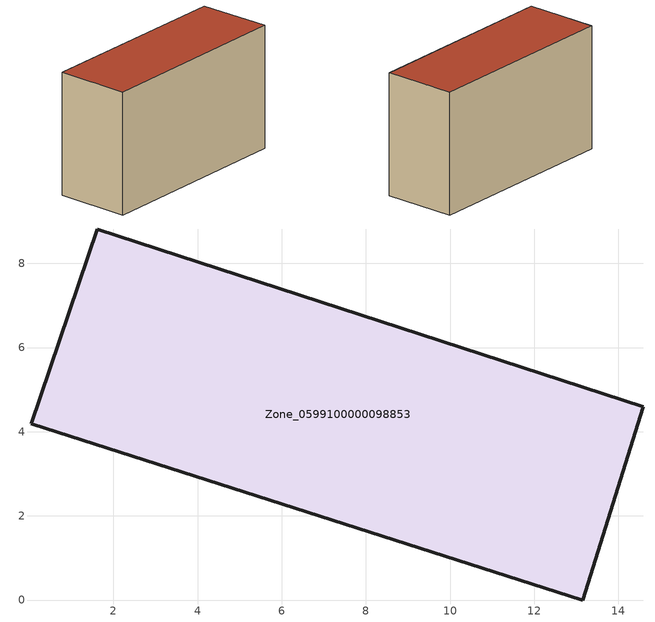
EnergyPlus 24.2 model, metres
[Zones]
Zone_0599100000098853
 floor ground (C_G): 13.15,0 0.04,4.19 1.62,8.82 14.6,4.59 z0.59
 wall outside (C_F): 1.62,8.82 0.04,4.19 13.15,0 14.6,4.59 1.62,8.82 z0.59:8.79
 roof outside (C_R): 0.04,4.19 13.15,0 14.6,4.59 1.62,8.82 z8.79
[BUILDING]
Pand.0599100000098853: North Axis=0; Terrain=City; Loads Convergence Tolerance Value=0.04; Temperature Convergence Tolerance Value=0.4; Solar Distribution=FullExterior; Maximum Number of Warmup Days=25; Minimum Number of Warmup Days=1
[Site:Location]
Rotterdam.The.Hague.AP_ZH_NLD Design_Conditions: Latitude=51.96; Longitude=4.45; Time Zone=1; Elevation=-4.5
[SITE:GROUNDTEMPERATURE:BUILDINGSURFACE]
18, 18, 18, 18, 18, 18, 18, 18, 18, 18, 18, 18
[MATERIAL] Thermal Absorptance=0.9; Solar Absorptance=0.7; Visible Absorptance=0.7
Name | Roughness | Thickness | Conductivity | Density | Specific Heat
G.TI.1965-1974 | MediumSmooth | 0.15 | 0.882353 | 540 | 1210
F.TI.1965-1974 | Rough | 0.3 | 0.697674 | 1920 | 840
R.TI.1965-1974 | MediumRough | 0.2 | 0.232558 | 1500 | 1000
[CONSTRUCTION]
C_G: G.TI.1965-1974
C_F: F.TI.1965-1974
C_R: R.TI.1965-1974
[ZONE]
Zone_0599100000098853: Type=1; Multiplier=1; Ceiling Height=Autocalculate; Volume=Autocalculate; Floor Area=autocalculate; Part of Total Floor Area=Yes
[ZONEINFILTRATION:DESIGNFLOWRATE]
Infil_Zone_0599100000098853: Zone or ZoneList or Space or SpaceList=Zone_0599100000098853; Schedule=AlwaysOn; Design Flow Rate Calculation Method=Flow/Area; Flow Rate per Floor Area=0.003; Constant Term Coefficient=1; Temperature Term Coefficient=0; Velocity Term Coefficient=0; Velocity Squared Term Coefficient=0
[HVACTEMPLATE:ZONE:IDEALLOADSAIRSYSTEM]
Zone_0599100000098853: Maximum Heating Supply Air Temperature=50; Minimum Cooling Supply Air Temperature=13; Maximum Heating Supply Air Humidity Ratio=0.0156; Minimum Cooling Supply Air Humidity Ratio=0.0077; Heating Limit=NoLimit; Cooling Limit=NoLimit; Dehumidification Control Type=ConstantSensibleHeatRatio; Cooling Sensible Heat Ratio=0.7; Dehumidification Setpoint=60; Humidification Control Type=None; Humidification Setpoint=30; Outdoor Air Method=None; Outdoor Air Flow Rate per Person=0.00944; Outdoor Air Flow Rate per Zone Floor Area=0; Outdoor Air Flow Rate per Zone=0; Demand Controlled Ventilation Type=None; Outdoor Air Economizer Type=NoEconomizer; Heat Recovery Type=None; Sensible Heat Recovery Effectiveness=0.7; Latent Heat Recovery Effectiveness=0.65
[ZONECONTROL:THERMOSTAT]
ThermostatControl_Zone_0599100000098853: Zone or ZoneList=Zone_0599100000098853; Control Type Schedule=DualSetpointControlType; Control 1=Thermostat_Zone_0599100000098853; Temperature Difference Between Cutout And Setpoint=0
[THERMOSTATSETPOINT:DUALSETPOINT]
Thermostat_Zone_0599100000098853: Heating Setpoint Temperature Schedule=HeatingSetpoint_Zone_0599100000098853; Cooling Setpoint Temperature Schedule=CoolingSetpoint_Zone_0599100000098853
[SCHEDULE:COMPACT]
HeatingSetpoint_Zone_0599100000098853: Through: 12/31, For: AllDays, Until: 24:00, 21
CoolingSetpoint_Zone_0599100000098853: Through: 12/31, For: AllDays, Until: 24:00, 24
DualSetpointControlType: Through: 12/31, For: AllDays, Until: 24:00, 4
AlwaysOn: Through: 12/31, For: AllDays, Until: 24:00, 1
